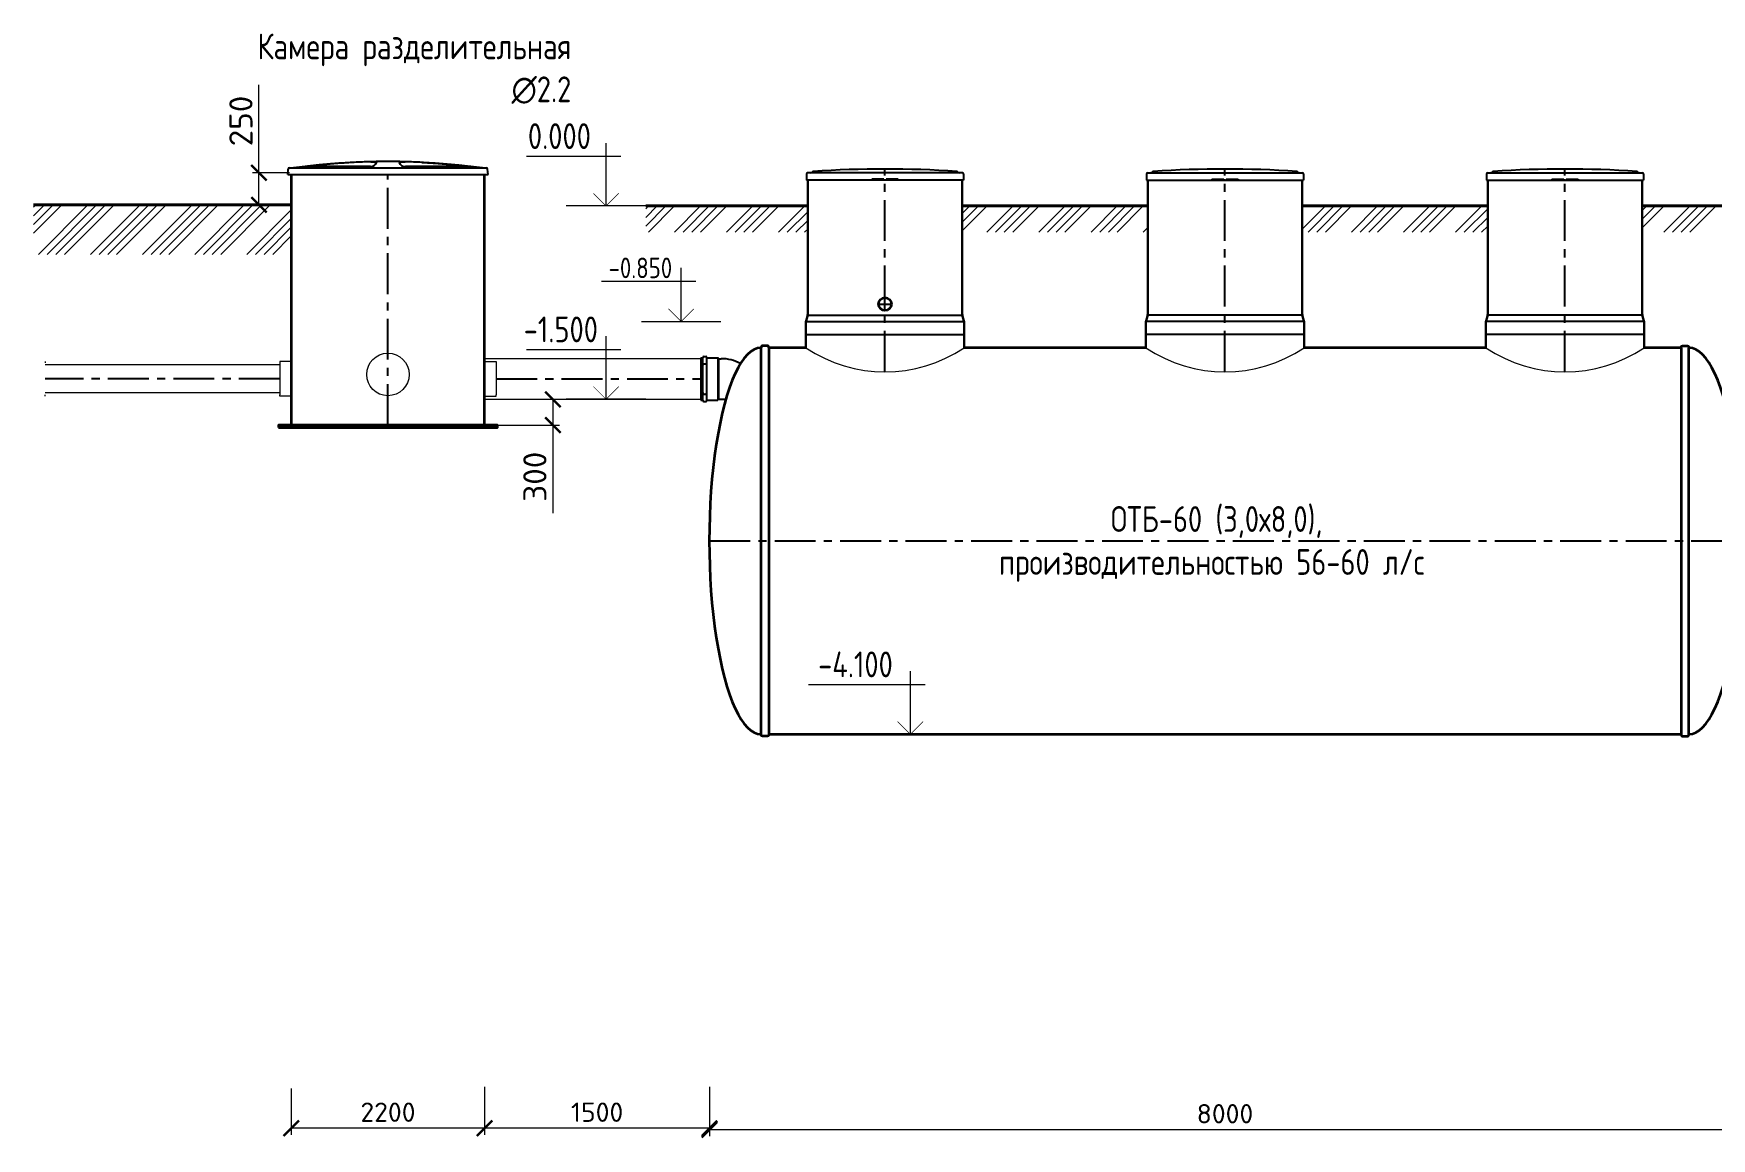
# Model space of a CAD drawing. Header units: millimetres. Extents: x 20530103 to 31271019, y 32092698 to 33532929.
# Drawn here: x 26667982 to 26681002, y 33067712 to 33076288 of the extents above; entities that cross this region are included whole.
import ezdxf

# ---------------------------------------------------------------- set-up
doc = ezdxf.new("R2010")
doc.units = ezdxf.units.MM
doc.linetypes.add('осевая', pattern=[50.8, 31.75, -6.35, 6.35, -6.35])
doc.layers.add('Mitat', color=1, linetype='Continuous')
doc.layers.add('Системный слой', color=7, linetype='Continuous')
doc.layers.add('эколайн', color=7, linetype='Continuous', lineweight=30)
doc.styles.add('ARTEM Arial', font='simplex.shx')
doc.styles.add('GOST 2.304', font='GOST.TTF')
doc.dimstyles.new('ARTEM', dxfattribs={"dimtxt": 70, "dimasz": 50, "dimexe": 35, "dimexo": 15, "dimgap": 10, "dimtad": 1, "dimdec": 0, "dimtxsty": 'ARTEM Arial', "dimcen": 2.5, "dimclrd": 7, "dimclre": 7, "dimclrt": 7, "dimadec": 0, "dimazin": 0, "dimtfac": 1, "dimtdec": 0, "dimtmove": 0, "dimatfit": 3, "dimfxl": 1, "dimlwd": 15, "dimlwe": 15, "dimarcsym": 0})

# ---------------------------------------------------------------- blocks, each defined once
blk = doc.blocks.new('_ArchTick')
at = {"color": 0, "linetype": 'ByBlock', "const_width": 0.15}
blk.add_lwpolyline([(-0.5, -0.5), (0.5, 0.5)], dxfattribs=at)
blk = doc.blocks.new('*D184')
at = {"color": 5, "lineweight": 15, "transparency": 16777216}
for p, q in [((26671586, 33073449), (26672062, 33073449)), ((26672012, 33073449), (26672012, 33073249)), ((26671497, 33073249), (26672062, 33073249)), ((26672012, 33073249), (26672012, 33072566))]:
    blk.add_line(p, q, dxfattribs=at)
at = {"color": 5, "lineweight": 15, "transparency": 16777216, "xscale": 120, "yscale": 120, "zscale": 120}
for p, rotation in [((26672012, 33073449), 90), ((26672012, 33073249), 270)]:
    blk.add_blockref('_ArchTick', p, dxfattribs=dict(at, rotation=rotation))
at = {"color": 7, "lineweight": 20, "transparency": 16777216, "insert": (26671872, 33072848), "char_height": 180, "attachment_point": 5, "rotation": 90, "style": 'ARTEM Arial'}
blk.add_mtext('300', dxfattribs=at)
blk = doc.blocks.new('*D185')
at = {"color": 5, "lineweight": 15, "transparency": 16777216}
for p, q in [((26669731, 33075208), (26669731, 33075891)), ((26669968, 33075208), (26669681, 33075208)), ((26669731, 33074958), (26669731, 33075208)), ((26669968, 33074958), (26669681, 33074958))]:
    blk.add_line(p, q, dxfattribs=at)
at = {"color": 5, "lineweight": 15, "transparency": 16777216, "xscale": 120, "yscale": 120, "zscale": 120}
for p, rotation in [((26669731, 33075208), 90), ((26669731, 33074958), 270)]:
    blk.add_blockref('_ArchTick', p, dxfattribs=dict(at, rotation=rotation))
at = {"color": 7, "lineweight": 20, "transparency": 16777216, "insert": (26669591, 33075609), "char_height": 180, "attachment_point": 5, "rotation": 90, "style": 'ARTEM Arial'}
blk.add_mtext('250', dxfattribs=at)
blk = doc.blocks.new('*D186')
at = {"color": 7, "lineweight": 15, "transparency": 16777216}
for p, q in [((26673227, 33068114), (26673227, 33067729)), ((26681227, 33068101), (26681227, 33067729)), ((26681227, 33067779), (26673227, 33067779))]:
    blk.add_line(p, q, dxfattribs=at)
at = {"color": 7, "lineweight": 15, "transparency": 16777216, "xscale": 120, "yscale": 120, "zscale": 120, "rotation": 180}
blk.add_blockref('_ArchTick', (26673227, 33067779), dxfattribs=at)
at = {"color": 7, "lineweight": 15, "transparency": 16777216, "xscale": 120, "yscale": 120, "zscale": 120}
blk.add_blockref('_ArchTick', (26681227, 33067779), dxfattribs=at)
at = {"color": 7, "lineweight": 20, "transparency": 16777216, "insert": (26677227, 33067904), "char_height": 150, "attachment_point": 5, "style": 'ARTEM Arial'}
blk.add_mtext('8000', dxfattribs=at)
blk = doc.blocks.new('*D195')
at = {"color": 7, "lineweight": 15, "transparency": 16777216}
for p, q in [((26671482, 33068099), (26671482, 33067741)), ((26673227, 33068114), (26673227, 33067741)), ((26673227, 33067791), (26671482, 33067791))]:
    blk.add_line(p, q, dxfattribs=at)
at = {"color": 7, "lineweight": 15, "transparency": 16777216, "xscale": 120, "yscale": 120, "zscale": 120, "rotation": 180}
blk.add_blockref('_ArchTick', (26671482, 33067791), dxfattribs=at)
at = {"color": 7, "lineweight": 15, "transparency": 16777216, "xscale": 120, "yscale": 120, "zscale": 120}
blk.add_blockref('_ArchTick', (26673227, 33067791), dxfattribs=at)
at = {"color": 7, "lineweight": 20, "transparency": 16777216, "insert": (26672355, 33067916), "char_height": 150, "attachment_point": 5, "style": 'ARTEM Arial'}
blk.add_mtext('1500', dxfattribs=at)
blk = doc.blocks.new('*D196')
at = {"color": 7, "lineweight": 15, "transparency": 16777216}
for p, q in [((26669982, 33068099), (26669982, 33067741)), ((26671482, 33068114), (26671482, 33067741)), ((26671482, 33067791), (26669982, 33067791))]:
    blk.add_line(p, q, dxfattribs=at)
at = {"color": 7, "lineweight": 15, "transparency": 16777216, "xscale": 120, "yscale": 120, "zscale": 120, "rotation": 180}
blk.add_blockref('_ArchTick', (26669982, 33067791), dxfattribs=at)
at = {"color": 7, "lineweight": 15, "transparency": 16777216, "xscale": 120, "yscale": 120, "zscale": 120}
blk.add_blockref('_ArchTick', (26671482, 33067791), dxfattribs=at)
at = {"color": 7, "lineweight": 20, "transparency": 16777216, "insert": (26670732, 33067916), "char_height": 150, "attachment_point": 5, "style": 'ARTEM Arial'}
blk.add_mtext('2200', dxfattribs=at)

msp = doc.modelspace()

# ---------------------------------------------------------------- hatches: boundary and pattern name
at = {"lineweight": 20}
h = msp.add_hatch(dxfattribs=at)
h.set_pattern_fill('ANSI34', color=253, scale=15, style=0)
h.set_pattern_definition([(45, (26325617.28, 33899244.86), (-202.05576, 202.05576), []), (45, (26325684.63, 33899244.86), (-202.05576, 202.05576), []), (45, (26325752, 33899244.86), (-202.05576, 202.05576), []), (45, (26325819.34, 33899244.86), (-202.05576, 202.05576), [])])
h.paths.add_polyline_path([(26669981.8762, 33074957.6924), (26667981.8762, 33074957.6924), (26667981.8762, 33074573.6018), (26669981.8762, 33074573.6018)])

# ---------------------------------------------------------------- linework, layer by layer
at = {"color": 1, "linetype": 'осевая', "lineweight": 25, "ltscale": 10}
for p, q in [((26674588.9958, 33073661.6821), (26674588.9958, 33075236.4354)), ((26677227.3887, 33073661.6821), (26677227.3887, 33075236.4354)), ((26679865.7816, 33073661.6821), (26679865.7816, 33075236.4354)), ((26670731.8762, 33073249.0705), (26670731.8762, 33075194.7354)), ((26674588.9958, 33074137.9669), (26674588.9958, 33074237.9669)), ((26674538.9958, 33074187.9669), (26674638.9958, 33074187.9669)), ((26669892.52, 33073607.6924), (26668071.2323, 33073607.6924)), ((26671571.2323, 33073607.6924), (26673159.3906, 33073607.6924)), ((26673225.1372, 33072349.3924), (26681225.1372, 33072349.3924))]:
    msp.add_line(p, q, dxfattribs=at)
at = {"lineweight": 35}
for p, q in [((26669981.8762, 33075194.7354), (26669981.8762, 33073249.0705)), ((26671481.8762, 33073249.0705), (26671481.8762, 33075194.7354)), ((26669981.8762, 33073249.0705), (26671481.8762, 33073249.0705))]:
    msp.add_line(p, q, dxfattribs=at)
at = {"lineweight": 30}
for p, q in [((26673988.9958, 33075149.3924), (26673988.9958, 33074109.1426)), ((26675188.9958, 33075149.3924), (26675188.9958, 33074109.1426)), ((26676627.3887, 33075149.3924), (26676627.3887, 33074102.3248)), ((26677827.3887, 33075149.3924), (26677827.3887, 33074109.1426)), ((26679265.7816, 33075149.3924), (26679265.7816, 33074102.3248)), ((26680465.7816, 33075149.3924), (26680465.7816, 33074109.1426)), ((26673976.3239, 33074058.4096), (26673987.6677, 33074095.5719)), ((26675201.6677, 33074058.4096), (26675190.3239, 33074095.5719)), ((26676614.7168, 33074058.4096), (26676626.0606, 33074095.5719)), ((26677840.0606, 33074058.4096), (26677828.7168, 33074095.5719)), ((26679253.1096, 33074058.4096), (26679264.4535, 33074095.5719)), ((26680478.4535, 33074058.4096), (26680467.1096, 33074095.5719)), ((26673974.9958, 33074045.9024), (26673974.9958, 33073849.3924)), ((26675202.9958, 33074045.9024), (26675202.9958, 33073849.3924)), ((26676613.3887, 33074045.9024), (26676613.3887, 33073849.3924)), ((26677841.3887, 33074045.9024), (26677841.3887, 33073849.3924)), ((26679251.7816, 33074045.9024), (26679251.7816, 33073849.3924)), ((26680479.7816, 33074045.9024), (26680479.7816, 33073849.3924))]:
    msp.add_line(p, q, dxfattribs=at)
at = {"lineweight": 40}
for p, q in [((26667981.8762, 33074957.6924), (26669981.8762, 33074957.6924)), ((26673988.9958, 33074949.3924), (26672732.8673, 33074949.3924)), ((26676627.3887, 33074949.3924), (26675188.9958, 33074949.3924)), ((26679265.7816, 33074949.3924), (26677827.3887, 33074949.3924)), ((26683479.6962, 33074949.3924), (26680465.7816, 33074949.3924))]:
    msp.add_line(p, q, dxfattribs=at)
at = {"lineweight": 20}
for p, q in [((26672732.8673, 33074927.9946), (26672754.2651, 33074949.3924)), ((26672732.8673, 33074860.6427), (26672821.617, 33074949.3924)), ((26672732.8673, 33074793.2907), (26672888.969, 33074949.3924)), ((26672752.8409, 33074745.9122), (26672956.3211, 33074949.3924)), ((26672954.8964, 33074745.9122), (26673158.3766, 33074949.3924)), ((26673022.2483, 33074745.9122), (26673225.7286, 33074949.3924)), ((26673089.6003, 33074745.9122), (26673293.0805, 33074949.3924)), ((26673156.9524, 33074745.9122), (26673360.4326, 33074949.3924)), ((26673359.0079, 33074745.9122), (26673562.4881, 33074949.3924)), ((26673426.3599, 33074745.9122), (26673629.8401, 33074949.3924)), ((26673493.7118, 33074745.9122), (26673697.192, 33074949.3924)), ((26673561.0639, 33074745.9122), (26673764.5441, 33074949.3924)), ((26673763.1194, 33074745.9122), (26673966.5997, 33074949.3924)), ((26673830.4714, 33074745.9122), (26673988.9958, 33074904.4366)), ((26675188.9958, 33074892.102), (26675246.2862, 33074949.3924)), ((26675188.9958, 33074824.7501), (26675313.6381, 33074949.3924)), ((26675188.9958, 33074757.398), (26675380.9902, 33074949.3924)), ((26675379.5655, 33074745.9122), (26675583.0458, 33074949.3924)), ((26675446.9175, 33074745.9122), (26675650.3977, 33074949.3924)), ((26675514.2694, 33074745.9122), (26675717.7497, 33074949.3924)), ((26675581.6215, 33074745.9122), (26675785.1018, 33074949.3924)), ((26675783.6771, 33074745.9122), (26675987.1573, 33074949.3924)), ((26675851.029, 33074745.9122), (26676054.5092, 33074949.3924)), ((26675918.381, 33074745.9122), (26676121.8612, 33074949.3924)), ((26675985.7331, 33074745.9122), (26676189.2133, 33074949.3924)), ((26676187.7886, 33074745.9122), (26676391.2688, 33074949.3924)), ((26676255.1405, 33074745.9122), (26676458.6208, 33074949.3924)), ((26676322.4925, 33074745.9122), (26676525.9727, 33074949.3924)), ((26676389.8446, 33074745.9122), (26676593.3248, 33074949.3924)), ((26677827.3887, 33074769.0662), (26678007.7149, 33074949.3924)), ((26677871.5866, 33074745.9122), (26678075.0669, 33074949.3924)), ((26677938.9386, 33074745.9122), (26678142.4188, 33074949.3924)), ((26678006.2907, 33074745.9122), (26678209.7709, 33074949.3924)), ((26678208.3462, 33074745.9122), (26678411.8264, 33074949.3924)), ((26678275.6982, 33074745.9122), (26678479.1784, 33074949.3924)), ((26678343.0501, 33074745.9122), (26678546.5303, 33074949.3924)), ((26678410.4022, 33074745.9122), (26678613.8824, 33074949.3924)), ((26678612.4577, 33074745.9122), (26678815.938, 33074949.3924)), ((26678679.8097, 33074745.9122), (26678883.2899, 33074949.3924)), ((26678747.1616, 33074745.9122), (26678950.6419, 33074949.3924)), ((26678814.5137, 33074745.9122), (26679017.994, 33074949.3924)), ((26679016.5693, 33074745.9122), (26679220.0495, 33074949.3924)), ((26679083.9212, 33074745.9122), (26679265.7816, 33074927.7725)), ((26679151.2732, 33074745.9122), (26679265.7816, 33074860.4206)), ((26680465.7816, 33074915.438), (26680499.736, 33074949.3924)), ((26680465.7816, 33074848.086), (26680567.088, 33074949.3924)), ((26680465.7816, 33074780.7339), (26680634.4401, 33074949.3924)), ((26680633.0154, 33074745.9122), (26680836.4956, 33074949.3924)), ((26680700.3673, 33074745.9122), (26680903.8475, 33074949.3924)), ((26680767.7193, 33074745.9122), (26680971.1995, 33074949.3924)), ((26680835.0714, 33074745.9122), (26681038.5516, 33074949.3924)), ((26673897.8233, 33074745.9122), (26673988.9958, 33074837.0846)), ((26673965.1754, 33074745.9122), (26673988.9958, 33074769.7325)), ((26676591.9001, 33074745.9122), (26676627.3887, 33074781.4008)), ((26679218.6253, 33074745.9122), (26679265.7816, 33074793.0685)), ((26668071.2323, 33073743.2499), (26668071.2323, 33073732.4424)), ((26669892.52, 33073715.3924), (26668071.2323, 33073715.3924)), ((26669981.8762, 33073743.2499), (26669892.52, 33073743.2499)), ((26669892.52, 33073743.2499), (26669892.52, 33073732.4424)), ((26669892.52, 33073732.4424), (26669892.52, 33073482.9424)), ((26671481.8762, 33073765.9924), (26673159.3906, 33073765.9924)), ((26671481.8762, 33073743.2499), (26671571.2323, 33073743.2499)), ((26671571.2323, 33073743.2499), (26671571.2323, 33073732.4424)), ((26671571.2323, 33073732.4424), (26671571.2323, 33073482.9424)), ((26669892.52, 33073499.9924), (26668071.2323, 33073499.9924)), ((26668071.2323, 33073472.1349), (26668071.2323, 33073482.9424)), ((26669892.52, 33073472.1349), (26669892.52, 33073482.9424)), ((26669981.8762, 33073472.1349), (26669892.52, 33073472.1349)), ((26671481.8762, 33073472.1349), (26671571.2323, 33073472.1349)), ((26671481.8762, 33073449.3924), (26673159.3906, 33073449.3924)), ((26671571.2323, 33073472.1349), (26671571.2323, 33073482.9424))]:
    msp.add_line(p, q, dxfattribs=at)
at = {"lineweight": 25}
for p, q in [((26673988.663, 33074102.3248), (26675189.3286, 33074102.3248)), ((26677827.7215, 33074102.3248), (26676627.0559, 33074102.3248)), ((26680466.1144, 33074102.3248), (26679265.4488, 33074102.3248)), ((26673974.9958, 33073952.9024), (26675202.9958, 33073952.9024)), ((26673975.3286, 33074051.6567), (26675202.663, 33074051.6567)), ((26677841.3887, 33073952.9024), (26676613.3887, 33073952.9024)), ((26677841.0559, 33074051.6567), (26676613.7215, 33074051.6567)), ((26680479.7816, 33073952.9024), (26679251.7816, 33073952.9024)), ((26680479.4488, 33074051.6567), (26679252.1144, 33074051.6567))]:
    msp.add_line(p, q, dxfattribs=at)
at = {"color": 7, "lineweight": 25}
for p, q in [((26673159.3906, 33073772.0924), (26673159.3906, 33073441.6924)), ((26673159.3906, 33073772.0924), (26673174.3906, 33073772.0924)), ((26673159.3906, 33073715.3924), (26673159.3906, 33073499.9924)), ((26673159.3906, 33073715.3924), (26673174.3906, 33073715.3924)), ((26673174.3906, 33073440.0924), (26673174.3906, 33073773.6924)), ((26673174.3906, 33073498.3924), (26673174.3906, 33073715.3924)), ((26673183.0906, 33073782.3924), (26673198.3906, 33073782.3924)), ((26673183.0906, 33073724.0924), (26673198.3906, 33073724.0924)), ((26673207.0906, 33073440.0924), (26673207.0906, 33073773.6924)), ((26673207.0906, 33073772.0924), (26673291.3906, 33073772.0924)), ((26673207.0906, 33073498.3924), (26673207.0906, 33073715.3924)), ((26673295.8362, 33073764.3924), (26673291.3906, 33073772.0924)), ((26673295.8362, 33073764.3924), (26673318.3362, 33073764.3924)), ((26673159.3906, 33073499.9924), (26673174.3906, 33073499.9924)), ((26673159.3906, 33073441.6924), (26673174.3906, 33073441.6924)), ((26673183.0906, 33073489.6924), (26673198.3906, 33073489.6924)), ((26673183.0906, 33073431.3924), (26673198.3906, 33073431.3924)), ((26673207.0906, 33073441.6924), (26673291.3906, 33073441.6924)), ((26673295.8362, 33073449.3924), (26673291.3906, 33073441.6924)), ((26673295.8362, 33073449.3924), (26673353.9103, 33073449.3924))]:
    msp.add_line(p, q, dxfattribs=at)
at = {"lineweight": 20}
msp.add_lwpolyline([(26667981.8762, 33074957.6924), (26669981.8762, 33074957.6924)], dxfattribs=at)
at = {"lineweight": 35}
for points in [[(26673637.3887, 33073864.394, 0.4142135624), (26673627.3887, 33073854.394), (26673627.3887, 33073849.3924)], [(26673687.3887, 33073849.394), (26673687.3887, 33073854.394, 0.4142135624), (26673677.3887, 33073864.394), (26673637.3887, 33073864.394)], [(26680767.3887, 33073849.394), (26680767.3887, 33073854.394, -0.4142135624), (26680777.3887, 33073864.394), (26680817.3887, 33073864.394)], [(26680817.3887, 33073864.394, -0.4142135624), (26680827.3887, 33073854.394), (26680827.3887, 33073849.3924)], [(26673637.3887, 33070834.3908, -0.4142135624), (26673627.3887, 33070844.3908), (26673627.3887, 33070849.3924)], [(26673687.3887, 33070849.3908), (26673687.3887, 33070844.3908, -0.4142135624), (26673677.3887, 33070834.3908), (26673637.3887, 33070834.3908)], [(26680767.3887, 33070849.3908), (26680767.3887, 33070844.3908, 0.4142135624), (26680777.3887, 33070834.3908), (26680817.3887, 33070834.3908)], [(26680817.3887, 33070834.3908, 0.4142135624), (26680827.3887, 33070844.3908), (26680827.3887, 33070849.3924)]]:
    msp.add_lwpolyline(points, format="xyb", dxfattribs=at)
for points in [[(26673627.3887, 33070849.3924), (26673627.3887, 33073849.3924)], [(26673974.9958, 33073849.3924), (26673687.3887, 33073849.3924)], [(26673974.9958, 33073849.3924), (26673687.3887, 33073849.3924)], [(26673687.3887, 33073849.3924), (26673687.3887, 33070849.3924)], [(26676613.3887, 33073849.3924), (26675202.9958, 33073849.3924)], [(26679251.7816, 33073849.3924), (26677841.3887, 33073849.3924)], [(26680767.3887, 33073849.3924), (26680479.7816, 33073849.3924)], [(26680767.3887, 33073849.3924), (26680767.3887, 33070849.3924)], [(26680827.3887, 33070849.3924), (26680827.3887, 33073849.3924)], [(26673687.3887, 33070849.3924), (26680767.3887, 33070849.3924)]]:
    msp.add_lwpolyline(points, dxfattribs=at)
msp.add_lwpolyline([(26669881.8762, 33073229.0705), (26671581.8762, 33073229.0705), (26671581.8762, 33073249.0705), (26669881.8762, 33073249.0705)], close=True, dxfattribs=at)
msp.add_circle((26674588.9958, 33074187.9669), 50, dxfattribs=at)
at = {"lineweight": 20}
msp.add_circle((26670731.8763, 33073642.0178), 164.9984, dxfattribs=at)
at = {"color": 7, "lineweight": 25}
for centre, radius, start, end in [((26674588.9958, 33067233.017), 8003.4184, 86.01630263, 93.98369737), ((26677227.3887, 33067233.017), 8003.4184, 86.01630263, 93.98369737), ((26679865.7816, 33067233.017), 8003.4184, 86.01630263, 93.98369737), ((26674010.9935, 33075222.5921), 14.8378, 270.00090244, 300.58038667), ((26674040.1931, 33075184.8386), 33.0566, 102.60850984, 130.91712828), ((26675137.7985, 33075184.8386), 33.0566, 49.08287172, 77.39149016), ((26675166.9981, 33075222.5921), 14.8378, 239.41961333, 269.99909756), ((26676649.3864, 33075222.5921), 14.8378, 270.00090244, 300.58038667), ((26676678.586, 33075184.8386), 33.0566, 102.60850984, 130.91712828), ((26677776.1914, 33075184.8386), 33.0566, 49.08287172, 77.39149016), ((26677805.391, 33075222.5921), 14.8378, 239.41961333, 269.99909756), ((26679287.7793, 33075222.5921), 14.8378, 270.00090244, 300.58038667), ((26679316.9789, 33075184.8386), 33.0566, 102.60850984, 130.91712828), ((26680414.5843, 33075184.8386), 33.0566, 49.08287172, 77.39149016), ((26680443.7839, 33075222.5921), 14.8378, 239.41961333, 269.99909756), ((26673183.0906, 33073773.6924), 8.7, 90, 180), ((26673183.0906, 33073715.3924), 8.7, 90, 180), ((26673198.3906, 33073773.6924), 8.7, 0, 90), ((26673198.3906, 33073715.3924), 8.7, 0, 90), ((26673318.3362, 33073449.3924), 315, 61.63694871, 90), ((26673183.0906, 33073498.3924), 8.7, 180, 270), ((26673183.0906, 33073440.0924), 8.7, 180, 270), ((26673198.3906, 33073498.3924), 8.7, 270, 0), ((26673198.3906, 33073440.0924), 8.7, 270, 0)]:
    msp.add_arc(centre, radius, start, end, dxfattribs=at)
at = {"lineweight": 30}
for centre, start, end in [((26673918.9958, 33074109.1426), 348.82142952, 0), ((26675258.9958, 33074109.1426), 180, 191.17857048), ((26676557.3887, 33074109.1426), 348.82142952, 0), ((26677897.3887, 33074109.1426), 180, 191.17857048), ((26679195.7816, 33074109.1426), 348.82142952, 0), ((26680535.7816, 33074109.1426), 180, 191.17857048), ((26674044.9958, 33074044.8389), 168.82142952, 180), ((26675132.9958, 33074044.8389), 0, 11.17857048), ((26676683.3887, 33074044.8389), 168.82142952, 180), ((26677771.3887, 33074044.8389), 0, 11.17857048), ((26679321.7816, 33074044.8389), 168.82142952, 180), ((26680409.7816, 33074044.8389), 0, 11.17857048)]:
    msp.add_arc(centre, 70, start, end, dxfattribs=at)
at = {"lineweight": 20}
for centre in [(26674588.9958, 33074759.7339), (26677227.3887, 33074759.7339), (26679865.7816, 33074759.7339)]:
    msp.add_arc(centre, 1098.0518, 236.00143224, 303.99856776, dxfattribs=at)
at = {"lineweight": 35}
for centre, start_param, end_param in [((26673627.3887, 33072349.3924), 0, 3.1415926536), ((26680827.3887, 33072349.3924), 3.1415926536, 6.2831853072)]:
    msp.add_ellipse(centre, major_axis=(0, 1500), ratio=0.2681676507, start_param=start_param, end_param=end_param, dxfattribs=at)
at = {"layer": 'Mitat', "color": 7, "lineweight": 25}
for p, q in [((26673291.3906, 33073772.0924), (26673291.3906, 33073441.6924)), ((26673295.8362, 33073764.3924), (26673295.8362, 33073449.3924))]:
    msp.add_line(p, q, dxfattribs=at)
at = {"layer": 'Системный слой', "color": 7, "lineweight": 25}
for p, q in [((26669954.5017, 33075194.7354), (26669958.0775, 33075235.607)), ((26669968.0395, 33075244.7354), (26670731.8762, 33075244.7354)), ((26670596.8658, 33075254.7152), (26670090.0013, 33075254.7152)), ((26670645.5849, 33075292.3797), (26670643.8504, 33075287.6142)), ((26670731.8762, 33075244.7354), (26671495.7129, 33075244.7354)), ((26670819.9019, 33075287.6142), (26670818.1674, 33075292.3797)), ((26671373.7511, 33075254.7152), (26670866.8865, 33075254.7152)), ((26671509.2506, 33075194.7354), (26671505.6748, 33075235.607)), ((26669954.5017, 33075194.7354), (26670731.8762, 33075194.7354)), ((26670731.8762, 33075194.7354), (26671509.2506, 33075194.7354)), ((26673979.6483, 33075198.8517), (26673979.6483, 33075149.3924)), ((26674487.3799, 33075149.3924), (26673979.6483, 33075149.3924)), ((26675189.4407, 33075207.7544), (26673988.5509, 33075207.7544)), ((26674487.3799, 33075157.3059), (26674487.3799, 33075149.3924)), ((26674491.6544, 33075157.3059), (26674487.3799, 33075157.3059)), ((26674491.6544, 33075149.3924), (26674487.3799, 33075149.3924)), ((26674491.6544, 33075157.3059), (26674491.6544, 33075149.3924)), ((26674516.3474, 33075157.3059), (26674491.6544, 33075157.3059)), ((26674516.3474, 33075149.3924), (26674491.6544, 33075149.3924)), ((26674579.1039, 33075157.3059), (26674516.3474, 33075157.3059)), ((26674579.1039, 33075149.3924), (26674516.3474, 33075149.3924)), ((26674579.1039, 33075157.3059), (26674579.1039, 33075149.3924)), ((26674598.8877, 33075149.3924), (26674579.1039, 33075149.3924)), ((26674598.8877, 33075157.3059), (26674598.8877, 33075149.3924)), ((26674661.6442, 33075157.3059), (26674598.8877, 33075157.3059)), ((26674661.6442, 33075149.3924), (26674598.8877, 33075149.3924)), ((26674686.3372, 33075157.3059), (26674661.6442, 33075157.3059)), ((26674686.3372, 33075149.3924), (26674661.6442, 33075149.3924)), ((26674690.6117, 33075157.3059), (26674686.3372, 33075157.3059)), ((26674686.3372, 33075157.3059), (26674686.3372, 33075149.3924)), ((26674690.6117, 33075149.3924), (26674686.3372, 33075149.3924)), ((26674690.6117, 33075157.3059), (26674690.6117, 33075149.3924)), ((26675198.3433, 33075149.3924), (26674690.6117, 33075149.3924)), ((26675198.3433, 33075198.8517), (26675198.3433, 33075149.3924)), ((26676618.0412, 33075198.8517), (26676618.0412, 33075149.3924)), ((26676618.0412, 33075149.3924), (26677125.7728, 33075149.3924)), ((26676626.9438, 33075207.7544), (26677827.8335, 33075207.7544)), ((26677125.7728, 33075157.3059), (26677130.0473, 33075157.3059)), ((26677125.7728, 33075157.3059), (26677125.7728, 33075149.3924)), ((26677125.7728, 33075149.3924), (26677130.0473, 33075149.3924)), ((26677130.0473, 33075157.3059), (26677154.7403, 33075157.3059)), ((26677130.0473, 33075157.3059), (26677130.0473, 33075149.3924)), ((26677130.0473, 33075149.3924), (26677154.7403, 33075149.3924)), ((26677154.7403, 33075157.3059), (26677217.4968, 33075157.3059)), ((26677154.7403, 33075149.3924), (26677217.4968, 33075149.3924)), ((26677217.4968, 33075157.3059), (26677217.4968, 33075149.3924)), ((26677217.4968, 33075149.3924), (26677237.2806, 33075149.3924)), ((26677237.2806, 33075157.3059), (26677237.2806, 33075149.3924)), ((26677237.2806, 33075157.3059), (26677300.0371, 33075157.3059)), ((26677237.2806, 33075149.3924), (26677300.0371, 33075149.3924)), ((26677300.0371, 33075157.3059), (26677324.7301, 33075157.3059)), ((26677300.0371, 33075149.3924), (26677324.7301, 33075149.3924)), ((26677324.7301, 33075157.3059), (26677324.7301, 33075149.3924)), ((26677324.7301, 33075157.3059), (26677329.0046, 33075157.3059)), ((26677324.7301, 33075149.3924), (26677329.0046, 33075149.3924)), ((26677329.0046, 33075157.3059), (26677329.0046, 33075149.3924)), ((26677329.0046, 33075149.3924), (26677836.7362, 33075149.3924)), ((26677836.7362, 33075198.8517), (26677836.7362, 33075149.3924)), ((26679256.4341, 33075198.8517), (26679256.4341, 33075149.3924)), ((26679256.4341, 33075149.3924), (26679764.1656, 33075149.3924)), ((26679265.3367, 33075207.7544), (26680466.2264, 33075207.7544)), ((26679764.1656, 33075157.3059), (26679768.4402, 33075157.3059)), ((26679764.1656, 33075157.3059), (26679764.1656, 33075149.3924)), ((26679764.1656, 33075149.3924), (26679768.4402, 33075149.3924)), ((26679768.4402, 33075157.3059), (26679793.1332, 33075157.3059)), ((26679768.4402, 33075157.3059), (26679768.4402, 33075149.3924)), ((26679768.4402, 33075149.3924), (26679793.1332, 33075149.3924)), ((26679793.1332, 33075157.3059), (26679855.8897, 33075157.3059)), ((26679793.1332, 33075149.3924), (26679855.8897, 33075149.3924)), ((26679855.8897, 33075157.3059), (26679855.8897, 33075149.3924)), ((26679855.8897, 33075149.3924), (26679875.6734, 33075149.3924)), ((26679875.6734, 33075157.3059), (26679875.6734, 33075149.3924)), ((26679875.6734, 33075157.3059), (26679938.43, 33075157.3059)), ((26679875.6734, 33075149.3924), (26679938.43, 33075149.3924)), ((26679938.43, 33075157.3059), (26679963.123, 33075157.3059)), ((26679938.43, 33075149.3924), (26679963.123, 33075149.3924)), ((26679963.123, 33075157.3059), (26679963.123, 33075149.3924)), ((26679963.123, 33075157.3059), (26679967.3975, 33075157.3059)), ((26679963.123, 33075149.3924), (26679967.3975, 33075149.3924)), ((26679967.3975, 33075157.3059), (26679967.3975, 33075149.3924)), ((26679967.3975, 33075149.3924), (26680475.1291, 33075149.3924)), ((26680475.1291, 33075198.8517), (26680475.1291, 33075149.3924))]:
    msp.add_line(p, q, dxfattribs=at)
for centre, radius, start, end in [((26669968.0395, 33075234.7354), 10, 90, 174.9999999), ((26670731.8762, 33069896.8454), 5397.89, 82.19547593, 97.80452407), ((26670596.8658, 33075304.7152), 50, 270, 340.00000002), ((26670866.8865, 33075304.7152), 50, 199.99999998, 270), ((26671495.7129, 33075234.7354), 10, 5.0000001, 90), ((26673988.5509, 33075198.8517), 8.9027, 90, 180), ((26675189.4407, 33075198.8517), 8.9027, 0, 90), ((26676626.9438, 33075198.8517), 8.9027, 90, 180), ((26677827.8335, 33075198.8517), 8.9027, 0, 90), ((26679265.3367, 33075198.8517), 8.9027, 90, 180), ((26680466.2264, 33075198.8517), 8.9027, 0, 90)]:
    msp.add_arc(centre, radius, start, end, dxfattribs=at)
for start_param, end_param in [(-1.5443622625, -1.5187311118), (-1.6228615418, -1.5972303911)]:
    msp.add_ellipse((26670731.8762, 33070555.7187), major_axis=(-5042.411, 0), ratio=0.9396926208, start_param=start_param, end_param=end_param, dxfattribs=at)
for points, knots in [([(26670469.4606, 33075287.6142), (26670449.7645, 33075286.6497), (26670415.3701, 33075284.7744), (26670376.1039, 33075282.2497), (26670342.1297, 33075279.8753), (26670313.5998, 33075277.7234), (26670285.5288, 33075275.4135), (26670267.5279, 33075273.8602), (26670254.5603, 33075272.7077), (26670241.8907, 33075271.5495), (26670229.6204, 33075270.3972), (26670217.7564, 33075269.2542), (26670206.5073, 33075268.1438), (26670195.78, 33075267.0608), (26670185.6891, 33075266.0199), (26670176.1408, 33075265.0151), (26670167.2488, 33075264.0615), (26670158.8066, 33075263.1401), (26670150.8723, 33075262.2592), (26670143.4005, 33075261.4159), (26670136.6059, 33075260.637), (26670130.3768, 33075259.9124), (26670124.8235, 33075259.2574), (26670119.8383, 33075258.6615), (26670115.5309, 33075258.1401), (26670111.6869, 33075257.6692), (26670108.3133, 33075257.2509), (26670105.3209, 33075256.8754), (26670102.8301, 33075256.5591), (26670100.7289, 33075256.289), (26670099.0305, 33075256.0682), (26670097.6295, 33075255.8838), (26670096.5366, 33075255.7384), (26670095.6271, 33075255.6161), (26670094.8607, 33075255.5119), (26670094.1821, 33075255.4186), (26670093.6108, 33075255.3391), (26670093.1208, 33075255.2702), (26670092.7118, 33075255.2118), (26670092.2499, 33075255.1452), (26670091.8414, 33075255.0851), (26670091.4743, 33075255.0297), (26670091.1995, 33075254.9875), (26670090.978, 33075254.9527), (26670090.7969, 33075254.9234), (26670090.6521, 33075254.8996), (26670090.5021, 33075254.8742), (26670090.3547, 33075254.8483), (26670090.2285, 33075254.825), (26670090.1112, 33075254.802), (26670089.9967, 33075254.7773), (26670089.9016, 33075254.7522), (26670089.8582, 33075254.7312), (26670089.8867, 33075254.7181), (26670089.9551, 33075254.7152), (26670090.0013, 33075254.7152)], [0, 0, 0, 0, 8.4905695969, 14.8157009333, 16.9144847187, 23.1340576947, 27.1222010157, 29.0419956937, 30.9199254009, 32.7356627457, 34.5313415046, 36.2414342646, 37.8861135141, 39.4200463625, 40.9084750932, 42.2814056944, 43.5837529801, 44.7904978886, 45.9713003543, 47.0558703602, 48.0699333312, 48.9668500539, 49.818162945, 50.5500268055, 51.2088700376, 51.7687749444, 52.3022872438, 52.7569701418, 53.1585160637, 53.4774578404, 53.7669293022, 53.9915934839, 54.1796537148, 54.3263311653, 54.4665015193, 54.5878126027, 54.6971361994, 54.788021687, 54.8725920496, 54.9429839175, 55.0758673169, 55.1419207541, 55.2035091704, 55.2819042792, 55.3200793335, 55.3595913676, 55.413309431, 55.4661591766, 55.5177290408, 55.5661299207, 55.630229632, 55.7149079337, 55.8083013313, 55.9048158905, 56, 56, 56, 56]), ([(26670598.6003, 33075292.3797), (26670601.1202, 33075292.4423), (26670604.4971, 33075292.5199), (26670609.0895, 33075292.6137), (26670611.578, 33075292.6602), (26670614.4379, 33075292.7097), (26670616.4405, 33075292.7413), (26670618.7786, 33075292.7747), (26670620.6665, 33075292.7994), (26670622.8467, 33075292.8242), (26670625.2648, 33075292.8475), (26670627.5414, 33075292.8642), (26670629.6601, 33075292.8743), (26670631.3363, 33075292.8787), (26670632.8744, 33075292.8792), (26670634.4982, 33075292.8757), (26670636.0269, 33075292.8675), (26670637.3405, 33075292.8554), (26670638.5413, 33075292.8406), (26670639.7543, 33075292.8205), (26670641.1302, 33075292.7888), (26670642.2444, 33075292.7527), (26670643.0943, 33075292.7156), (26670643.6819, 33075292.6837), (26670644.2387, 33075292.6463), (26670644.7985, 33075292.5967), (26670645.4295, 33075292.5107), (26670645.6047, 33075292.4339), (26670645.5849, 33075292.3797)], [0, 0, 0, 0, 2.9513272764, 3.9424803671, 5.4361728267, 5.9343134456, 7.4227758384, 7.9145534929, 8.8910107768, 9.8520121249, 10.7968724946, 12.188090515, 13.0935219556, 13.97038052, 14.8125321522, 15.6188044169, 16.773919248, 17.6324604231, 18.2350171382, 19.3170583238, 20.4081033063, 21.7581768581, 22.619837977, 23.354994625, 24.0826329613, 25.1483017802, 26.4600108246, 29, 29, 29, 29]), ([(26670818.1674, 33075292.3797), (26670818.1597, 33075292.4008), (26670818.1851, 33075292.4416), (26670818.3459, 33075292.4995), (26670818.6302, 33075292.5539), (26670819.0442, 33075292.6051), (26670819.5907, 33075292.6526), (26670820.2692, 33075292.6961), (26670821.077, 33075292.7352), (26670822.0088, 33075292.7697), (26670823.0568, 33075292.7994), (26670824.2113, 33075292.8242), (26670825.4623, 33075292.8443), (26670826.8032, 33075292.8597), (26670828.2201, 33075292.8705), (26670829.6963, 33075292.877), (26670831.4395, 33075292.8797), (26670833.4587, 33075292.8769), (26670835.6031, 33075292.8675), (26670837.4163, 33075292.8554), (26670839.231, 33075292.8406), (26670841.5433, 33075292.8178), (26670843.8654, 33075292.7896), (26670846.4599, 33075292.7539), (26670848.8245, 33075292.7179), (26670851.1348, 33075292.6784), (26670853.5101, 33075292.6354), (26670856.0519, 33075292.5862), (26670859.2842, 33075292.5178), (26670862.2831, 33075292.4496), (26670864.2068, 33075292.4032), (26670865.1521, 33075292.3797)], [0, 0, 0, 0, 1.1000986003, 2.1738803453, 3.2566369946, 4.3503231637, 5.4483426962, 6.5482079399, 7.6446693758, 8.733300406, 9.8107705123, 10.8711857929, 11.9137903389, 12.9394540654, 13.9514897678, 14.933691886, 15.8846511358, 17.2345428049, 18.5091522736, 19.4565080531, 20.1213982215, 21.3153747021, 22.9233838357, 23.4658060874, 24.959821216, 26.1740684541, 26.5739398193, 28.1252786158, 29.5278356549, 30.7870607735, 32, 32, 32, 32]), ([(26670994.2918, 33075287.6142), (26671013.7228, 33075286.6627), (26671052.5354, 33075284.5494), (26671105.7082, 33075281.0679), (26671153.0842, 33075277.5078), (26671189.6444, 33075274.4635), (26671216.0092, 33075272.0957), (26671232.6842, 33075270.5348), (26671244.6191, 33075269.3883), (26671255.9495, 33075268.2731), (26671266.7655, 33075267.1838), (26671276.952, 33075266.1356), (26671286.6001, 33075265.1225), (26671295.5956, 33075264.1597), (26671304.1426, 33075263.2285), (26671312.1805, 33075262.3375), (26671319.7523, 33075261.4841), (26671326.6408, 33075260.6954), (26671332.958, 33075259.9614), (26671338.5911, 33075259.2975), (26671343.6482, 33075258.6935), (26671348.0169, 33075258.165), (26671351.9142, 33075257.6878), (26671355.3323, 33075257.2643), (26671358.3613, 33075256.8843), (26671360.8788, 33075256.5646), (26671362.9994, 33075256.2921), (26671364.71, 33075256.0697), (26671366.1187, 33075255.8844), (26671367.2147, 33075255.7385), (26671368.1253, 33075255.6161), (26671368.8917, 33075255.5119), (26671369.5703, 33075255.4186), (26671370.1415, 33075255.3391), (26671370.6315, 33075255.2702), (26671371.0406, 33075255.2118), (26671371.5025, 33075255.1452), (26671371.911, 33075255.0851), (26671372.278, 33075255.0297), (26671372.5528, 33075254.9875), (26671372.7744, 33075254.9527), (26671372.9555, 33075254.9234), (26671373.1003, 33075254.8996), (26671373.2503, 33075254.8742), (26671373.3976, 33075254.8483), (26671373.5238, 33075254.825), (26671373.6411, 33075254.802), (26671373.7556, 33075254.7773), (26671373.8508, 33075254.7522), (26671373.8941, 33075254.7312), (26671373.8656, 33075254.7181), (26671373.7972, 33075254.7152), (26671373.7511, 33075254.7152)], [0, 0, 0, 0, 7.9271864215, 15.8230744979, 21.6780077935, 27.2673409203, 30.7753277075, 32.4829306642, 34.1112005463, 35.6786027257, 37.1427067387, 38.5641991472, 39.8772025127, 41.1237723654, 42.2801087252, 43.4117638789, 44.4516461539, 45.4242419492, 46.2849150456, 47.101989427, 47.8044508873, 48.4367360041, 48.973773198, 49.4852617248, 49.9206085217, 50.3046714766, 50.6090466585, 50.8850362951, 51.0986800602, 51.2771696919, 51.4159891471, 51.5486510337, 51.6634644802, 51.7669325483, 51.8529498171, 51.9329898727, 51.9996106167, 52.1253746701, 52.1878892907, 52.2461781885, 52.3203735468, 52.3565035487, 52.3938989168, 52.4447392837, 52.4947578224, 52.5435650206, 52.5893729811, 52.6500387605, 52.7301807158, 52.8185709009, 52.9099150411, 53, 53, 53, 53])]:
    msp.add_open_spline(points, degree=3, knots=knots, dxfattribs=at)
at = {"layer": 'эколайн', "lineweight": 13, "ltscale": 200}
for p, q in [((26672424.4298, 33075333.1982), (26672424.4298, 33075437.875)), ((26672424.4298, 33075333.1982), (26671807.5548, 33075333.1982)), ((26672538.7762, 33075333.1982), (26672424.4298, 33075333.1982)), ((26672424.4298, 33074949.3924), (26672424.4298, 33075333.1982)), ((26672732.8673, 33074949.3924), (26672115.9923, 33074949.3924)), ((26673006.789, 33074363.8307), (26673006.789, 33074468.5074)), ((26673006.789, 33074363.8307), (26672389.914, 33074363.8307)), ((26673121.1354, 33074363.8307), (26673006.789, 33074363.8307)), ((26673006.789, 33074052.9669), (26673006.789, 33074363.8307)), ((26672424.4298, 33073833.1982), (26672424.4298, 33073937.875)), ((26672698.3515, 33074052.9669), (26673315.2265, 33074052.9669)), ((26672424.4298, 33073833.1982), (26671807.5548, 33073833.1982)), ((26672538.7762, 33073833.1982), (26672424.4298, 33073833.1982)), ((26672424.4298, 33073449.3924), (26672424.4298, 33073833.1982)), ((26672732.8673, 33073449.3924), (26672115.9923, 33073449.3924)), ((26674785.8102, 33071233.1982), (26674785.8102, 33071337.875)), ((26674785.8102, 33071233.1982), (26673996.6558, 33071233.1982)), ((26674900.1567, 33071233.1982), (26674785.8102, 33071233.1982)), ((26674785.8102, 33070849.3924), (26674785.8102, 33071233.1982))]:
    msp.add_line(p, q, dxfattribs=at)
at = {"layer": 'эколайн', "linetype": 'Continuous', "lineweight": 35, "ltscale": 200, "const_width": 5}
for points in [[(26672326.1976, 33075047.6246), (26672424.4298, 33074949.3924), (26672522.662, 33075047.6246)], [(26673105.0212, 33074151.1991), (26673006.789, 33074052.9669), (26672908.5568, 33074151.1991)], [(26672326.1976, 33073547.6246), (26672424.4298, 33073449.3924), (26672522.662, 33073547.6246)], [(26674687.578, 33070947.6246), (26674785.8102, 33070849.3924), (26674884.0424, 33070947.6246)]]:
    msp.add_lwpolyline(points, dxfattribs=at)

# ---------------------------------------------------------------- texts
at = {"lineweight": 20, "style": 'GOST 2.304'}
for s, insert, char_height, width, attachment_point in [('Камера разделительная\\P∅2.2', (26672154.8174, 33076288.4193), 200, 3048.508414, 3), ('\\pi768.59;0.000', (26671049.2595, 33075591.6753), 200, 2065.897914, 1), ('\\pi54.095;-0.850', (26672389.914, 33074549.1099), 160, 616.875, 1), ('\\pi736.45;-1.500', (26671049.2595, 33074091.6753), 200, 2065.897914, 1), ('\\pi918.17;ОТБ-60 (3,0х8,0), \\P\\pi49.688;производительностью 56-60 л/с', (26675423.2666, 33072619.8517), 200, 3508.95414, 1), ('\\pi729.31;-4.100', (26673340.6967, 33071491.6753), 200, 2065.897914, 1)]:
    msp.add_mtext(s, dxfattribs=dict(at, insert=insert, char_height=char_height, width=width, attachment_point=attachment_point))

# ---------------------------------------------------------------- dimensions: what is measured, and where the dimension line sits
at = {"lineweight": 20}
for base, p1, p2, angle, override, picture, middle in [((26669730.8054, 33075207.6924), (26669982.5012, 33074957.6924), (26669982.5012, 33075207.6924), 90, {"dimtxt": 180, "dimasz": 120, "dimexe": 50, "dimgap": 50, "dimblk1": 'ArchTick', "dimblk2": 'ArchTick', "dimsah": 1, "dimclrd": 5, "dimclre": 5}, '*D185', (26669590.8054, 33075609.121)), ((26673227.3887, 33067778.6357), (26681227.3887, 33068115.9555), (26673227.3887, 33068128.7473), 180, {"dimtxt": 150, "dimasz": 120, "dimexe": 50, "dimgap": 50, "dimblk1": 'ArchTick', "dimblk2": 'ArchTick', "dimsah": 1}, '*D186', (26677227.3887, 33067903.6357))]:
    dim = msp.add_linear_dim(base=base, p1=p1, p2=p2, angle=angle, dimstyle='ARTEM', override=override, dxfattribs=at)
    dim.commit()
    dim.dimension.update_dxf_attribs({"geometry": picture, "text_midpoint": middle})
for base, p1, p2, angle, text, override, picture, middle in [((26672011.8736, 33073249.0705), (26671571.2323, 33073449.3924), (26671481.8762, 33073249.0705), 90, '300', {"dimtxt": 180, "dimasz": 120, "dimexe": 50, "dimgap": 50, "dimblk1": 'ArchTick', "dimblk2": 'ArchTick', "dimsah": 1, "dimclrd": 5, "dimclre": 5}, '*D184', (26671871.8736, 33072847.642)), ((26669981.8762, 33067791.4275), (26671481.8762, 33068128.7473), (26669981.8762, 33068113.7473), 180, '2200', {"dimtxt": 150, "dimasz": 120, "dimexe": 50, "dimgap": 50, "dimblk1": 'ArchTick', "dimblk2": 'ArchTick', "dimsah": 1}, '*D196', (26670731.8762, 33067916.4275)), ((26671481.8762, 33067791.4275), (26673227.3887, 33068128.7473), (26671481.8762, 33068113.7473), 180, '1500', {"dimtxt": 150, "dimasz": 120, "dimexe": 50, "dimgap": 50, "dimblk1": 'ArchTick', "dimblk2": 'ArchTick', "dimsah": 1}, '*D195', (26672354.6324, 33067916.4275))]:
    dim = msp.add_linear_dim(base=base, p1=p1, p2=p2, angle=angle, text=text, dimstyle='ARTEM', override=override, dxfattribs=at)
    dim.commit()
    dim.dimension.update_dxf_attribs({"geometry": picture, "text_midpoint": middle})

doc.saveas('drawing.dxf')
